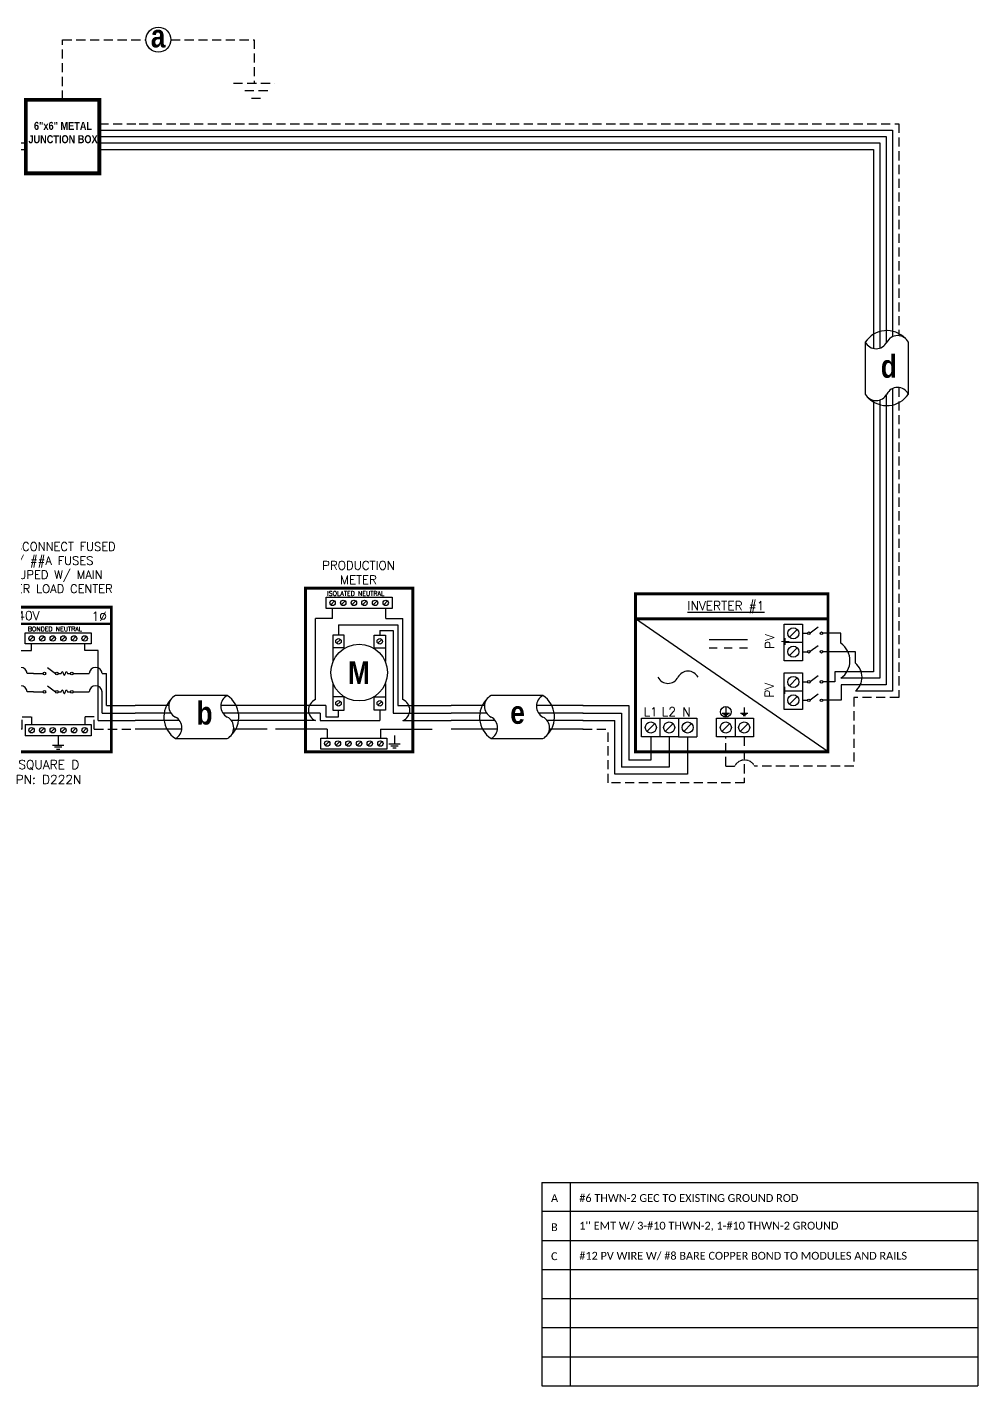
# Model space of a CAD drawing. Header units: feet. Extents: x 6171 to 6941, y 16033 to 16589.
# Drawn here: x 6551 to 6941, y 16033 to 16589 of the extents above; entities that cross this region are included whole.
import ezdxf

# ---------------------------------------------------------------- set-up
doc = ezdxf.new("R2010")
doc.units = ezdxf.units.FT
doc.header["$MEASUREMENT"] = 0
doc.linetypes.add('HIDDEN', pattern=[0.375, 0.25, -0.125])
for name, color, linetype in [('ONE LINE BLOCKS', 7, 'Continuous'), ('TABLES', 7, 'Continuous'), ('TEXT', 7, 'Continuous'), ('Z - TITLEBLOCK TXT', 7, 'Continuous')]:
    doc.layers.add(name, color=color, linetype=linetype)
doc.styles.add('ONE LINE TXT', font='techb___.ttf')
doc.styles.get("Standard").update_dxf_attribs({"font": 'simplex.shx'})

# ---------------------------------------------------------------- blocks, each defined once
blk = doc.blocks.new('M_METER PAN')
at = {"color": 253, "linetype": 'Continuous'}
for p, q in [((4.735, 8.023), (3.483, 8.023)), ((3.483, 2.136), (3.483, 8.023)), ((4.735, 8.023), (4.735, 8.748)), ((8.589, 8.023), (8.589, 8.748)), ((8.589, 8.023), (9.84, 8.023)), ((9.84, 2.136), (9.84, 8.023)), ((3.483, 0.611), (0, 0.611)), ((9.84, 0.611), (13.323, 0.611))]:
    blk.add_line(p, q, dxfattribs=at)
at = {"color": 7, "linetype": 'Continuous'}
for p, q in [((5.163, 7.563), (5.163, 6.819)), ((5.163, 7.563), (9.474, 7.563)), ((9.474, 7.563), (9.474, 1.711)), ((4.245, 1.711), (0, 1.711)), ((4.245, 1.711), (4.245, 0.898)), ((5.163, 0.898), (5.163, 1.37)), ((9.474, 1.711), (13.323, 1.711)), ((4.245, 0.898), (5.163, 0.898))]:
    blk.add_line(p, q, dxfattribs=at)
at = {"color": 10, "linetype": 'Continuous'}
for p, q in [((8.16, 7.142), (8.16, 6.819)), ((8.16, 7.142), (9.123, 7.142)), ((9.123, 7.142), (9.123, 1.149)), ((3.832, 1.149), (0, 1.149)), ((3.832, 1.149), (3.832, 0.611)), ((8.16, 1.37), (8.16, 0.611)), ((9.123, 1.149), (13.323, 1.149)), ((3.832, 0.611), (8.16, 0.611))]:
    blk.add_line(p, q, dxfattribs=at)
at = {"color": 1, "linetype": 'Continuous'}
for p, q in [((5.565, 5.899), (4.761, 5.899)), ((7.758, 5.899), (8.562, 5.899)), ((5.565, 2.326), (4.761, 2.326)), ((7.758, 2.326), (8.562, 2.326))]:
    blk.add_line(p, q, dxfattribs=at)
at = {"color": 253, "linetype": 'Continuous'}
for centre, start, end in [((3.823, 1.374), 113.9997, 246.0003), ((9.5, 1.374), 293.9997, 66.0003)]:
    blk.add_arc(centre, 0.835, start, end, dxfattribs=at)
at = {"layer": 'ONE LINE BLOCKS', "lineweight": 50, "const_width": 0.21}
blk.add_lwpolyline([(2.772, -1.647), (2.772, 10.216), (10.552, 10.216), (10.552, -1.647)], close=True, dxfattribs=at)
at = {"layer": 'TEXT', "color": 92, "linetype": 'HIDDEN', "ltscale": 15}
for p, q in [((4.347, 0), (0, 0)), ((4.347, 0), (4.347, -0.649)), ((8.201, 0), (8.201, -0.649)), ((8.201, 0), (13.323, 0))]:
    blk.add_line(p, q, dxfattribs=at)
at = {"layer": 'TEXT', "color": 92, "linetype": 'Continuous', "flags": 128}
for points in [[(9.228, -0.457), (9.227, -1.078)], [(8.812, -1.078), (9.642, -1.078)], [(9.498, -1.231), (8.956, -1.231)], [(9.354, -1.385), (9.1, -1.385)]]:
    blk.add_lwpolyline(points, dxfattribs=at)
at = {"layer": 'TEXT', "linetype": 'Continuous'}
blk.add_circle((6.662, 4.095), 2.059, dxfattribs=at)
at = {"layer": 'Z - TITLEBLOCK TXT', "color": 1, "linetype": 'Continuous'}
for p, q in [((4.275, 8.748), (4.275, 9.552)), ((4.275, 9.552), (9.049, 9.552)), ((9.049, 9.552), (9.049, 8.748)), ((9.049, 8.748), (4.275, 8.748)), ((4.761, 6.819), (4.761, 4.888)), ((5.565, 6.819), (4.761, 6.819)), ((5.565, 5.838), (5.565, 6.819)), ((7.758, 5.838), (7.758, 6.819)), ((7.758, 6.819), (8.562, 6.819)), ((8.562, 6.819), (8.562, 4.888)), ((4.761, 3.301), (4.761, 1.37)), ((8.562, 3.301), (8.562, 1.37)), ((5.565, 1.37), (5.565, 2.351)), ((7.758, 1.37), (7.758, 2.351)), ((4.761, 1.37), (5.565, 1.37)), ((8.562, 1.37), (7.758, 1.37)), ((3.887, -1.453), (3.887, -0.649)), ((3.887, -0.649), (8.661, -0.649)), ((8.661, -0.649), (8.661, -1.453)), ((8.661, -1.453), (3.887, -1.453))]:
    blk.add_line(p, q, dxfattribs=at)
at = {"layer": 'Z - TITLEBLOCK TXT', "color": 4, "linetype": 'Continuous'}
for p, q in [((4.874, 9.29), (4.596, 9.011)), ((5.645, 9.29), (5.366, 9.011)), ((6.416, 9.29), (6.137, 9.011)), ((7.186, 9.29), (6.908, 9.011)), ((7.957, 9.29), (7.679, 9.011)), ((8.728, 9.29), (8.449, 9.011)), ((5.303, 6.499), (5.024, 6.22)), ((8.299, 6.499), (8.021, 6.22)), ((5.303, 2.005), (5.024, 1.727)), ((8.299, 2.005), (8.021, 1.727)), ((4.486, -0.912), (4.208, -1.19)), ((5.257, -0.912), (4.978, -1.19)), ((6.028, -0.912), (5.749, -1.19)), ((6.798, -0.912), (6.52, -1.19)), ((7.569, -0.912), (7.291, -1.19)), ((8.34, -0.912), (8.061, -1.19))]:
    blk.add_line(p, q, dxfattribs=at)
for centre in [(4.735, 9.15), (5.506, 9.15), (6.276, 9.15), (7.047, 9.15), (7.818, 9.15), (8.589, 9.15), (5.163, 6.359), (8.16, 6.359), (5.163, 1.866), (8.16, 1.866), (4.347, -1.051), (5.118, -1.051), (5.888, -1.051), (6.659, -1.051), (7.43, -1.051), (8.201, -1.051)]:
    blk.add_circle(centre, 0.197, dxfattribs=at)
at = {"layer": 'TABLES', "color": 4, "linetype": 'Continuous'}
blk.add_text('ISOLATED NEUTRAL', height=0.33207, dxfattribs=at).set_placement((4.339, 9.669))
at = {"layer": 'TEXT', "color": 1, "insert": (6.613, 11.342), "char_height": 0.62775, "attachment_point": 5}
blk.add_mtext_dynamic_manual_height_columns('PRODUCTION METER', width=1.32031, gutter_width=7.17, heights=[0], dxfattribs=at)
at = {"layer": 'Z - TITLEBLOCK TXT', "color": 253, "linetype": 'Continuous', "style": 'ONE LINE TXT'}
blk.add_text('M', height=1.662, dxfattribs=at).set_placement((5.854, 3.259))
blk = doc.blocks.new('*U11')
at = {"color": 0}
blk.add_blockref('M_METER PAN', (0, 0), dxfattribs=at)
blk = doc.blocks.new('M_MAIN DISCO')
at = {"color": 253, "linetype": 'Continuous'}
for p, q in [((-42.47, 32.21), (-42.47, 34.82)), ((-20.72, 32.21), (-20.72, 34.82)), ((-47.96, 3.45), (-47.96, 32.21)), ((-47.96, 32.21), (-42.47, 32.21)), ((-15.23, 32.21), (-20.72, 32.21)), ((-15.23, 3.45), (-15.23, 32.21)), ((-47.96, 3.45), (-63.19, 3.45)), ((-15.23, 3.45), (0, 3.45))]:
    blk.add_line(p, q, dxfattribs=at)
at = {"color": 7, "linetype": 'Continuous'}
for p, q in [((-51.46, 9.66), (-51.46, 22.77)), ((-49.6, 22.77), (-51.46, 22.77)), ((-41.69, 22.77), (-44.32, 22.77)), ((-21.5, 22.77), (-18.87, 22.77)), ((-13.59, 22.77), (-11.73, 22.77)), ((-11.73, 9.66), (-11.73, 22.77)), ((-51.46, 9.66), (-63.19, 9.66)), ((-11.73, 9.66), (0, 9.66))]:
    blk.add_line(p, q, dxfattribs=at)
at = {"color": 1, "linetype": 'Continuous'}
for p, q in [((-31.53, 22.77), (-30.29, 22.77)), ((-27.74, 22.77), (-26.5, 22.77)), ((-31.53, 15.24), (-30.29, 15.24)), ((-27.74, 15.24), (-26.5, 15.24))]:
    blk.add_line(p, q, dxfattribs=at)
at = {"color": 10, "linetype": 'Continuous'}
for p, q in [((-49.6, 6.49), (-49.6, 15.24)), ((-41.69, 15.24), (-44.32, 15.24)), ((-21.5, 15.24), (-18.87, 15.24)), ((-13.59, 6.49), (-13.59, 15.24)), ((-49.6, 6.49), (-63.19, 6.49)), ((-13.59, 6.49), (0, 6.49))]:
    blk.add_line(p, q, dxfattribs=at)
at = {"color": 7, "linetype": 'Continuous'}
for centre in [(-46.96, 22.62), (-16.23, 22.62)]:
    blk.add_arc(centre, 2.64, 3.2819, 176.7181, dxfattribs=at)
at = {"color": 10, "linetype": 'Continuous'}
for centre in [(-46.96, 15.08), (-16.23, 15.08)]:
    blk.add_arc(centre, 2.64, 3.2819, 176.7181, dxfattribs=at)
at = {"color": 1, "linetype": 'Continuous'}
for points in [[(-30.29, 22.77), (-29.92, 23.53), (-29.02, 22.01), (-28.19, 23.53), (-27.74, 22.77)], [(-30.29, 15.24), (-29.92, 16), (-29.02, 14.47), (-28.19, 16), (-27.74, 15.24)]]:
    blk.add_spline(points, degree=3, dxfattribs=at)
at = {"layer": 'ONE LINE BLOCKS', "lineweight": 50}
blk.add_line((-53.41, 43.1), (-9.8, 43.1), dxfattribs=at)
at = {"layer": 'ONE LINE BLOCKS', "lineweight": 50, "const_width": 1.19}
blk.add_lwpolyline([(-53.41, -9.3), (-53.41, 49.88), (-9.8, 49.88), (-9.8, -9.3)], close=True, dxfattribs=at)
at = {"layer": 'TEXT', "color": 92, "linetype": 'HIDDEN', "ltscale": 15}
for p, q in [((-46.38, 0), (-63.19, 0)), ((-46.38, 0), (-46.38, 4.94)), ((-46.38, 4.94), (-42.47, 4.94)), ((-42.47, 4.94), (-42.47, 1.8)), ((-16.81, 4.94), (-20.72, 4.94)), ((-20.72, 4.94), (-20.72, 1.8)), ((-16.81, 0), (-16.81, 4.94)), ((-16.81, 0), (0, 0))]:
    blk.add_line(p, q, dxfattribs=at)
at = {"layer": 'TEXT', "color": 92, "linetype": 'Continuous', "flags": 128}
for points in [[(-31.59, -3.07), (-31.6, -6.57)], [(-33.94, -6.57), (-29.25, -6.57)], [(-30.07, -7.44), (-33.13, -7.44)], [(-30.88, -8.3), (-32.31, -8.3)]]:
    blk.add_lwpolyline(points, dxfattribs=at)
at = {"layer": 'Z - TITLEBLOCK TXT', "color": 1, "linetype": 'Continuous'}
for p, q in [((-45.07, 34.82), (-45.07, 39.36)), ((-45.07, 39.36), (-18.12, 39.36)), ((-18.12, 39.36), (-18.12, 34.82)), ((-18.12, 34.82), (-45.07, 34.82)), ((-41.69, 22.77), (-37.77, 22.77)), ((-35.88, 25.22), (-32.61, 22.78)), ((-25.42, 22.77), (-21.5, 22.77)), ((-35.88, 17.69), (-32.61, 15.24)), ((-41.69, 15.24), (-37.77, 15.24)), ((-25.42, 15.23), (-21.5, 15.23)), ((-45.07, 1.8), (-18.12, 1.8)), ((-45.07, 1.8), (-45.07, -2.74)), ((-18.12, 1.8), (-18.12, -2.74)), ((-18.12, -2.74), (-45.07, -2.74))]:
    blk.add_line(p, q, dxfattribs=at)
at = {"layer": 'Z - TITLEBLOCK TXT', "color": 4, "linetype": 'Continuous'}
for p, q in [((-41.69, 37.87), (-43.26, 36.3)), ((-37.34, 37.87), (-38.91, 36.3)), ((-32.98, 37.87), (-34.56, 36.3)), ((-28.63, 37.87), (-30.21, 36.3)), ((-24.28, 37.87), (-25.86, 36.3)), ((-19.93, 37.87), (-21.51, 36.3)), ((-41.69, 0.32), (-43.26, -1.26)), ((-37.34, 0.32), (-38.91, -1.26)), ((-32.98, 0.32), (-34.56, -1.26)), ((-28.63, 0.32), (-30.21, -1.26)), ((-24.28, 0.32), (-25.86, -1.26)), ((-19.93, 0.32), (-21.51, -1.26))]:
    blk.add_line(p, q, dxfattribs=at)
for centre in [(-42.47, 37.09), (-38.12, 37.09), (-33.77, 37.09), (-29.42, 37.09), (-25.07, 37.09), (-20.72, 37.09), (-42.47, -0.47), (-38.12, -0.47), (-33.77, -0.47), (-29.42, -0.47), (-25.07, -0.47), (-20.72, -0.47)]:
    blk.add_circle(centre, 1.11, dxfattribs=at)
at = {"layer": 'Z - TITLEBLOCK TXT', "color": 1, "linetype": 'Continuous'}
for centre in [(-37.23, 22.77), (-32.07, 22.77), (-25.96, 22.77), (-37.23, 15.24), (-32.07, 15.24), (-25.96, 15.23)]:
    blk.add_circle(centre, 0.541, dxfattribs=at)
at = {"layer": 'TABLES', "color": 4, "linetype": 'Continuous'}
blk.add_text('BONDED NEUTRAL', height=1.8743, dxfattribs=at).set_placement((-43.99, 40.01))
at = {"layer": 'TEXT', "color": 1}
for s, width, gutter_width, heights, insert, char_height, attachment_point in [('\\A1;\\pi4.1167;60A DISCONNECT FUSED \\P\\pi16.454;W/ ##A FUSES\\P\\pi11.355;GROUPED W/ MAIN \\P\\pi4.9392;BREAKER LOAD CENTER', 71.8931, 92.23, [24.13], (-68.68, 76.43), 3.4544, 1), ('240V', 0.1481, 0.75, [0], (-45.35, 46.44), 3.658, 5), ('1∅', 0.1481, 0.75, [0], (-14.78, 46.14), 3.658, 5), ('\\A1;\\pi3.6942,t21.982;SQUARE D\\P\\pi2.5621,t20.85;PN: D222N', 35.0816, 28.88, [13.54], (-51.57, -12.71), 3.6576, 1)]:
    blk.add_mtext_dynamic_manual_height_columns(s, width=width, gutter_width=gutter_width, heights=heights, dxfattribs=dict(at, insert=insert, char_height=char_height, attachment_point=attachment_point))
blk = doc.blocks.new('*U5')
at = {"color": 7, "linetype": 'Continuous'}
for p, q in [((6.669, 2.433), (2.905, 2.433)), ((2.435, 1.711), (0, 1.711)), ((9.575, 1.711), (6.199, 1.711)), ((2.905, -0.69), (6.669, -0.69))]:
    blk.add_line(p, q, dxfattribs=at)
at = {"color": 10, "linetype": 'Continuous'}
for p, q in [((2.591, 1.149), (0, 1.149)), ((9.575, 1.149), (6.355, 1.149))]:
    blk.add_line(p, q, dxfattribs=at)
at = {"color": 253, "linetype": 'Continuous'}
for p, q in [((3.208, 0.611), (0, 0.611)), ((9.575, 0.611), (6.972, 0.611))]:
    blk.add_line(p, q, dxfattribs=at)
at = {"color": 7, "linetype": 'Continuous'}
for centre, start, end in [((3.942, 0.872), 133.97324, 236.42648), ((5.633, 0.872), 313.97324, 56.42648)]:
    blk.add_arc(centre, 1.874, start, end, dxfattribs=at)
at = {"layer": 'TEXT', "color": 92, "linetype": 'HIDDEN', "ltscale": 15}
for p, q in [((3.373, 0), (0, 0)), ((9.575, 0), (7.137, 0))]:
    blk.add_line(p, q, dxfattribs=at)
at = {"layer": 'Z - TITLEBLOCK TXT', "linetype": 'Continuous'}
for centre, start, end in [((3.315, 1.653), 117.66392, 242.33608), ((7.078, 1.653), 117.66392, 242.33608), ((2.496, 0.091), 297.66392, 62.33608), ((6.26, 0.091), 297.66392, 62.33608)]:
    blk.add_arc(centre, 0.882, start, end, dxfattribs=at)
blk = doc.blocks.new('*T10')
at = {"linetype": 'ByBlock', "lineweight": -2, "transparency": 16777216}
for p, q in [((0, 0), (178.52, 0)), ((0, 0), (0, -83.27)), ((11.58, 0), (11.58, -83.27)), ((178.52, 0), (178.52, -83.27)), ((0, -11.84), (178.52, -11.84)), ((0, -23.75), (178.52, -23.75)), ((0, -35.65), (178.52, -35.65)), ((0, -47.56), (178.52, -47.56)), ((0, -59.46), (178.52, -59.46)), ((0, -71.37), (178.52, -71.37)), ((0, -83.27), (178.52, -83.27))]:
    blk.add_line(p, q, dxfattribs=at)
at = {"color": 0, "linetype": 'Continuous', "transparency": 16777216, "char_height": 3.2119, "attachment_point": 7}
for s, insert, width in [('{\\fCalibri|b0|i0|c0;A', (3.78, -8.06), 4.025), ('{\\fCalibri|b0|i0|c0;#6 THWN-2 GEC TO EXISTING GROUND ROD', (15.36, -8.06), 159.3801), ("{\\fCalibri|b0|i0|c0;1'' EMT W/ 3-#10 THWN-2, 1-#10 THWN-2 GROUND", (15.36, -19.97), 159.3801), ('{\\fCalibri|b0|i0|c0;B', (3.78, -19.97), 4.025), ('{\\fCalibri|b0|i0|c0;C', (3.78, -31.87), 4.025), ('{\\fCalibri|b0|i0|c0;#12 PV WIRE W/ #8 BARE COPPER BOND TO MODULES AND RAILS', (15.36, -31.87), 159.3801), ('{\\fCalibri|b0|i0|c0;', (3.78, -43.78), 4.025), ('{\\fCalibri|b0|i0|c0;', (15.36, -43.78), 159.3801), ('{\\fCalibri|b0|i0|c0;', (3.78, -55.68), 4.025), ('{\\fCalibri|b0|i0|c0;', (15.36, -55.68), 159.3801), ('{\\fCalibri|b0|i0|c0;', (3.78, -67.59), 4.025), ('{\\fCalibri|b0|i0|c0;', (15.36, -67.59), 159.3801), ('{\\fCalibri|b0|i0|c0;', (3.78, -79.5), 4.025), ('{\\fCalibri|b0|i0|c0;', (15.36, -79.5), 159.3801)]:
    blk.add_mtext(s, dxfattribs=dict(at, insert=insert, width=width))
blk = doc.blocks.new('string2')
at = {"color": 7, "linetype": 'Continuous'}
for p, q in [((6198.19, 21122.69), (6224.42, 21122.69)), ((6237.51, 21122.69), (6275.66, 21122.69)), ((6313.45, 21122.69), (6352.48, 21122.69)), ((6373.72, 21122.69), (6413.04, 21122.69)), ((6443.14, 21122.69), (6459.41, 21122.69)), ((6459.41, 21122.69), (6762.65, 21122.69)), ((6762.65, 21122.69), (6762.65, 21038.74)), ((6762.65, 21017.5), (6762.65, 20903.61)), ((6746.77, 20922.02), (6739.32, 20922.02)), ((6746.77, 20917.91), (6746.77, 20922.02)), ((6762.65, 20903.61), (6746.77, 20903.61))]:
    blk.add_line(p, q, dxfattribs=at)
at = {"color": 253, "linetype": 'Continuous'}
for p, q in [((6198.19, 21120.07), (6226.02, 21120.07)), ((6235.72, 21120.07), (6275.66, 21120.07)), ((6313.45, 21120.07), (6352.74, 21120.07)), ((6373.98, 21120.07), (6413.04, 21120.07)), ((6443.14, 21120.07), (6459.41, 21120.07)), ((6459.41, 21120.07), (6760.03, 21120.07)), ((6760.03, 21120.07), (6760.03, 21038.62)), ((6760.03, 21017.38), (6760.03, 20906.23)), ((6744.19, 20902.12), (6739.32, 20902.12)), ((6760.03, 20906.23), (6744.19, 20906.23)), ((6744.19, 20906.23), (6744.19, 20902.12))]:
    blk.add_line(p, q, dxfattribs=at)
at = {"layer": 'Z - TITLEBLOCK TXT', "linetype": 'Continuous'}
blk.add_arc((6741.64, 20910.76), 8.8, 305.6505, 54.3495, dxfattribs=at)

msp = doc.modelspace()

# ---------------------------------------------------------------- linework, layer by layer
at = {"color": 7, "linetype": 'Continuous'}
for p, q in [((6581, 16547.26), (6597.28, 16547.26)), ((6597.28, 16547.26), (6905.76, 16547.26)), ((6905.76, 16547.26), (6905.76, 16462.72)), ((6894.59, 16460.49), (6894.59, 16439.25)), ((6912.22, 16439.25), (6912.22, 16460.49)), ((6905.76, 16441.48), (6905.76, 16317.69)), ((6890.59, 16333.81), (6877.19, 16333.81)), ((6890.59, 16329.09), (6890.59, 16333.81)), ((6905.76, 16317.69), (6890.59, 16317.69)), ((6779.02, 16311.81), (6797.72, 16311.81)), ((6797.72, 16311.81), (6797.72, 16289.43)), ((6806.78, 16299.02), (6806.78, 16289.43)), ((6806.78, 16289.43), (6797.72, 16289.43))]:
    msp.add_line(p, q, dxfattribs=at)
at = {"color": 253, "linetype": 'Continuous'}
for p, q in [((6581, 16544.64), (6597.28, 16544.64)), ((6597.28, 16544.64), (6903.14, 16544.64)), ((6903.14, 16544.64), (6903.14, 16460.05)), ((6903.14, 16438.81), (6903.14, 16320.31)), ((6903.14, 16320.31), (6884.68, 16320.31)), ((6884.68, 16320.31), (6884.68, 16313.91)), ((6884.68, 16313.91), (6877.19, 16313.91)), ((6779.02, 16305.6), (6792.11, 16305.6)), ((6792.11, 16283.66), (6792.11, 16305.6)), ((6821.85, 16299.02), (6821.85, 16283.66)), ((6821.85, 16283.66), (6792.11, 16283.66))]:
    msp.add_line(p, q, dxfattribs=at)
at = {"color": 10, "linetype": 'Continuous'}
for p, q in [((6779.02, 16308.64), (6794.78, 16308.64)), ((6794.78, 16308.64), (6794.78, 16286.62)), ((6814.31, 16299.02), (6814.31, 16286.62)), ((6814.31, 16286.62), (6794.78, 16286.62))]:
    msp.add_line(p, q, dxfattribs=at)
at = {"color": 7, "linetype": 'Continuous'}
msp.add_circle((6605.18, 16584.28), 5.11, dxfattribs=at)
for centre, start, end in [((6903.4, 16454.64), 43.9732, 146.4265), ((6903.4, 16445.1), 223.9732, 326.4265)]:
    msp.add_arc(centre, 10.58, start, end, dxfattribs=at)
at = {"layer": 'ONE LINE BLOCKS', "lineweight": 50}
for points, const_width in [([(6581, 16529.59), (6550.9, 16529.59), (6550.9, 16559.69), (6581, 16559.69)], 1.53), ([(6800.56, 16292.85), (6800.56, 16357.51), (6879.33, 16357.51), (6879.33, 16292.85)], 1.19), ([(6800.56, 16347.23), (6800.56, 16357.51), (6879.33, 16357.51), (6879.33, 16347.23)], 1.19)]:
    msp.add_lwpolyline(points, close=True, dxfattribs=dict(at, const_width=const_width))
at = {"layer": 'TEXT', "color": 92, "linetype": 'HIDDEN', "ltscale": 15}
for p, q in [((6565.95, 16559.69), (6565.95, 16584.28)), ((6565.95, 16584.28), (6600.06, 16584.28)), ((6610.29, 16584.28), (6644.4, 16584.28)), ((6644.4, 16584.28), (6644.4, 16566.49)), ((6581, 16549.88), (6597.28, 16549.88)), ((6597.28, 16549.88), (6908.39, 16549.88)), ((6908.39, 16549.88), (6908.39, 16463.13)), ((6908.39, 16441.88), (6908.39, 16315.07)), ((6908.39, 16315.07), (6889.88, 16315.07)), ((6889.88, 16315.07), (6889.88, 16286.98)), ((6779.02, 16302.15), (6789.38, 16302.15)), ((6789.38, 16280.11), (6789.38, 16302.15)), ((6837.48, 16286.98), (6837.48, 16299.02)), ((6845.02, 16299.02), (6845.02, 16280.11)), ((6837.48, 16286.98), (6841.08, 16286.98)), ((6889.88, 16286.98), (6849.32, 16286.98)), ((6845.02, 16280.11), (6789.38, 16280.11))]:
    msp.add_line(p, q, dxfattribs=at)
at = {"layer": 'TEXT', "color": 92, "linetype": 'HIDDEN', "ltscale": 15, "flags": 128}
for points in [[(6635.92, 16566.49), (6652.88, 16566.49)], [(6649.94, 16563.35), (6638.86, 16563.35)], [(6647, 16560.21), (6641.8, 16560.21)]]:
    msp.add_lwpolyline(points, dxfattribs=at)
at = {"layer": 'TEXT', "color": 92, "linetype": 'Continuous', "flags": 128}
for points in [[(6835.95, 16308.66), (6839.02, 16308.66)], [(6837.48, 16310.96), (6837.48, 16308.66)], [(6843.48, 16308.66), (6846.55, 16308.66)], [(6845.02, 16310.96), (6845.02, 16308.66)], [(6838.49, 16308.1), (6836.48, 16308.1)], [(6837.95, 16307.53), (6837.01, 16307.53)], [(6846.02, 16308.1), (6844.01, 16308.1)], [(6845.49, 16307.53), (6844.55, 16307.53)]]:
    msp.add_lwpolyline(points, dxfattribs=at)
at = {"layer": 'TEXT', "color": 92, "linetype": 'Continuous'}
msp.add_circle((6837.48, 16309.22), 2.17, dxfattribs=at)
at = {"layer": 'TEXT', "color": 92, "linetype": 'HIDDEN', "ltscale": 0.3}
msp.add_arc((6845.2, 16284.82), 4.65, 27.6639, 152.3361, dxfattribs=at)
at = {"layer": 'Z - TITLEBLOCK TXT', "color": 7, "linetype": 'Continuous'}
for p, q in [((6879.33, 16292.85), (6800.56, 16347.23)), ((6846.38, 16338.62), (6830.62, 16338.62)), ((6833.91, 16335.21), (6830.62, 16335.21)), ((6840.15, 16335.21), (6836.85, 16335.21)), ((6846.38, 16335.21), (6843.09, 16335.21))]:
    msp.add_line(p, q, dxfattribs=at)
at = {"layer": 'Z - TITLEBLOCK TXT', "color": 1, "linetype": 'Continuous'}
for p, q in [((6861.38, 16330.04), (6861.38, 16345.11)), ((6861.38, 16345.11), (6868.91, 16345.11)), ((6861.38, 16330.04), (6861.38, 16345.11)), ((6868.91, 16345.11), (6868.91, 16330.04)), ((6868.91, 16345.11), (6868.91, 16337.58)), ((6875.34, 16343.8), (6872.08, 16341.36)), ((6868.91, 16337.58), (6861.38, 16337.58)), ((6868.91, 16341.34), (6870.95, 16341.34)), ((6875.34, 16336.27), (6872.08, 16333.83)), ((6868.91, 16333.81), (6870.95, 16333.81)), ((6868.91, 16330.04), (6861.38, 16330.04)), ((6861.38, 16310.15), (6861.38, 16325.22)), ((6861.38, 16325.22), (6868.91, 16325.22)), ((6868.91, 16325.22), (6868.91, 16317.68)), ((6868.91, 16321.45), (6870.95, 16321.45)), ((6875.34, 16323.91), (6872.08, 16321.47)), ((6868.91, 16317.68), (6861.38, 16317.68)), ((6868.91, 16317.68), (6868.91, 16310.15)), ((6868.91, 16313.91), (6870.95, 16313.91)), ((6875.34, 16316.37), (6872.08, 16313.93)), ((6868.91, 16310.15), (6861.38, 16310.15)), ((6803.01, 16306.55), (6818.08, 16306.55)), ((6803.01, 16299.02), (6803.01, 16306.55)), ((6803.01, 16306.55), (6810.54, 16306.55)), ((6810.54, 16306.55), (6810.54, 16299.02)), ((6818.08, 16306.55), (6818.08, 16299.02)), ((6818.08, 16306.55), (6825.61, 16306.55)), ((6825.61, 16306.55), (6825.61, 16299.02)), ((6833.72, 16306.55), (6848.79, 16306.55)), ((6833.72, 16299.02), (6833.72, 16306.55)), ((6833.72, 16306.55), (6841.25, 16306.55)), ((6841.25, 16306.55), (6841.25, 16299.02)), ((6848.79, 16306.55), (6848.79, 16299.02)), ((6818.08, 16299.02), (6803.01, 16299.02)), ((6818.08, 16299.02), (6825.61, 16299.02)), ((6848.79, 16299.02), (6833.72, 16299.02))]:
    msp.add_line(p, q, dxfattribs=at)
at = {"layer": 'Z - TITLEBLOCK TXT', "color": 4, "linetype": 'Continuous'}
for p, q in [((6866.75, 16342.95), (6863.54, 16339.74)), ((6866.75, 16335.42), (6863.54, 16332.2)), ((6866.75, 16323.05), (6863.54, 16319.84)), ((6866.75, 16315.52), (6863.54, 16312.31)), ((6808.38, 16304.39), (6805.17, 16301.18)), ((6815.92, 16304.39), (6812.7, 16301.18)), ((6823.45, 16304.39), (6820.24, 16301.18)), ((6839.09, 16304.39), (6835.88, 16301.18)), ((6846.63, 16304.39), (6843.41, 16301.18))]:
    msp.add_line(p, q, dxfattribs=at)
for centre in [(6865.14, 16341.34), (6865.14, 16333.81), (6865.14, 16321.45), (6865.14, 16313.91), (6806.78, 16302.79), (6814.31, 16302.79), (6821.85, 16302.79), (6837.48, 16302.79), (6845.02, 16302.79)]:
    msp.add_circle(centre, 2.27, dxfattribs=at)
at = {"layer": 'Z - TITLEBLOCK TXT', "color": 1, "linetype": 'Continuous'}
for centre in [(6871.49, 16341.34), (6876.65, 16341.34), (6871.49, 16333.81), (6876.65, 16333.81), (6871.49, 16321.45), (6876.65, 16321.45), (6871.49, 16313.91), (6876.65, 16313.91)]:
    msp.add_circle(centre, 0.541, dxfattribs=at)
at = {"layer": 'Z - TITLEBLOCK TXT', "linetype": 'Continuous'}
for centre, radius, start, end in [((6899, 16462.8), 4.98, 207.6639, 332.3361), ((6907.81, 16458.18), 4.98, 27.6639, 152.3361), ((6907.81, 16436.94), 4.98, 27.6639, 152.3361), ((6899, 16441.56), 4.98, 207.6639, 332.3361), ((6822.03, 16321.17), 4.65, 27.6639, 152.3361), ((6885.82, 16323.39), 7.43, 309.9338, 50.0662), ((6813.79, 16325.49), 4.65, 207.6639, 332.3361)]:
    msp.add_arc(centre, radius, start, end, dxfattribs=at)

# ---------------------------------------------------------------- block references
at = {"color": 7}
msp.add_blockref('string2', (137.87, -4580.67), dxfattribs=at)
for name, p in [('M_MAIN DISCO', (6595.73, 16302.15)), ('*T10', (6762.15, 16116.64))]:
    msp.add_blockref(name, p)
at = {"color": 155, "true_color": 0x647190, "xscale": 5.644441731736358, "yscale": 5.644441731736358, "zscale": 5.644441731736358}
for name, p in [('*U11', (6649.78, 16302.15)), ('*U5', (6595.73, 16302.15)), ('*U5', (6724.98, 16302.15))]:
    msp.add_blockref(name, p, dxfattribs=at)

# ---------------------------------------------------------------- texts
at = {"layer": 'ONE LINE BLOCKS', "color": 1, "linetype": 'Continuous', "insert": (6566.14, 16550.64), "char_height": 3.2756, "width": 28.3929, "attachment_point": 2, "style": 'ONE LINE TXT'}
msp.add_mtext('6"x6" METAL JUNCTION BOX  ', dxfattribs=at)
at = {"layer": 'TABLES', "color": 1, "linetype": 'Continuous'}
msp.add_text('%%UINVERTER #1', height=3.6576, dxfattribs=at).set_placement((6821.77, 16350.77))
at = {"layer": 'TEXT', "color": 1, "char_height": 3.658, "attachment_point": 5, "rotation": 90}
for s, width, insert in [('PV +', 2.8378, (6858.54, 16337.98)), ('PV -', 2.8013, (6858.31, 16318.01))]:
    msp.add_mtext_dynamic_manual_height_columns(s, width=width, gutter_width=0.75, heights=[0], dxfattribs=dict(at, insert=insert))
at = {"layer": 'TEXT', "color": 1, "attachment_point": 5}
for s, insert, char_height in [('L1', (6806.72, 16309.19), 3.658), ('L2', (6814.18, 16309.22), 3.658), ('N', (6821.43, 16309.17), 3.66)]:
    msp.add_mtext_dynamic_manual_height_columns(s, width=0.1481, gutter_width=0.75, heights=[0], dxfattribs=dict(at, insert=insert, char_height=char_height))
at = {"layer": 'Z - TITLEBLOCK TXT', "color": 1, "linetype": 'Continuous', "char_height": 9.3833, "attachment_point": 1, "style": 'ONE LINE TXT'}
for s, insert in [('{\\W1;\\C256;a}', (6602.08, 16590.47)), ('{\\W1;\\C256;d}', (6900.95, 16455.3)), ('{\\W1;\\C256;b}', (6620.79, 16313.38)), ('{\\W1;\\C256;e}', (6749.24, 16313.66))]:
    msp.add_mtext_dynamic_manual_height_columns(s, width=0.1385, gutter_width=2.13, heights=[0], dxfattribs=dict(at, insert=insert))

doc.saveas('drawing.dxf')
